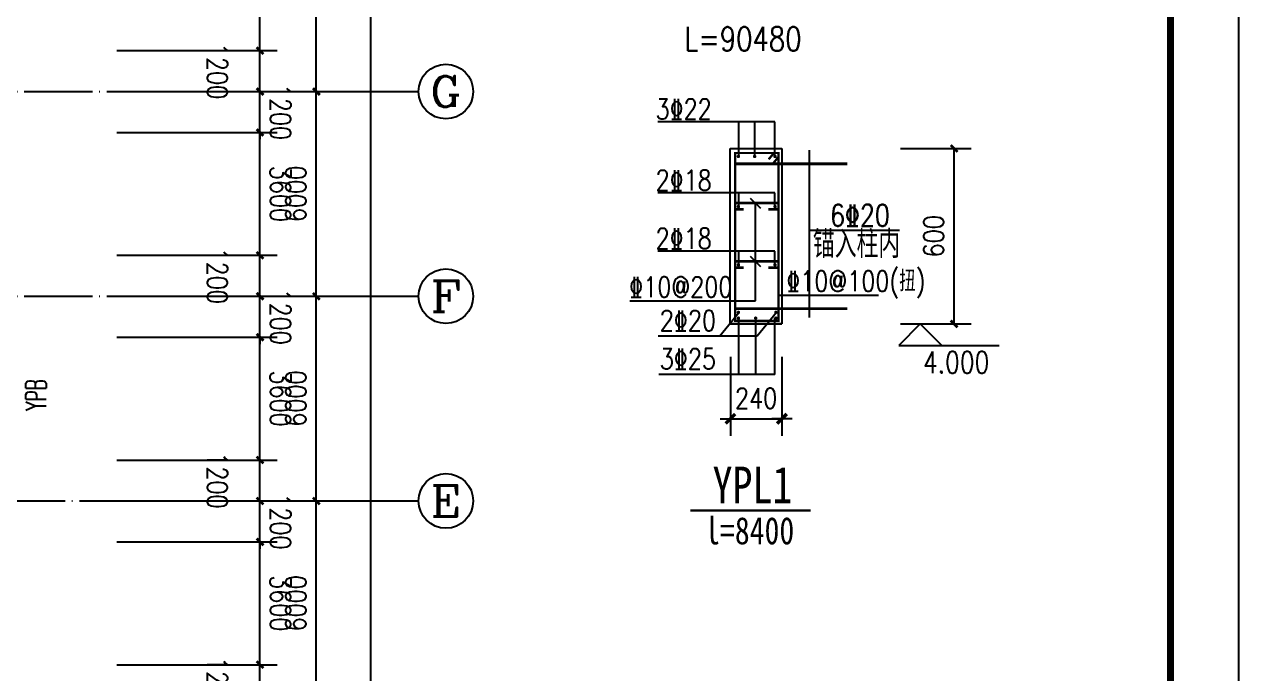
# Model space of a CAD drawing. Extents: x 31695611 to 39053694, y -59225 to 904195.
# Drawn here: x 38743389 to 38778994, y 807194 to 826230 of the extents above; entities that cross this region are included whole.
import ezdxf
from ezdxf.enums import TextEntityAlignment as Align

# ---------------------------------------------------------------- set-up
doc = ezdxf.new("R2010")
doc.units = 0
doc.header["$LTSCALE"] = 1000
doc.header["$MEASUREMENT"] = 0
doc.linetypes.add('ACAD_ISO04W100', pattern=[30.5, 24, -3, 0.5, -3])
doc.linetypes.add('DOTE', pattern=[2.42, 2, -0.2, 0.02, -0.2])
doc.layers.get('0').update_dxf_attribs({"linetype": 'CONTINUOUS'})
doc.layers.get('DEFPOINTS').update_dxf_attribs({"linetype": 'CONTINUOUS'})
for name, color, linetype in [('205', 253, 'CONTINUOUS'), ('AXIS', 3, 'CONTINUOUS'), ('AXIS_TEXT', 7, 'CONTINUOUS'), ('BD', 255, 'CONTINUOUS'), ('DOTE', 1, 'ACAD_ISO04W100'), ('OR', 7, 'CONTINUOUS'), ('PUB_DIM', 3, 'CONTINUOUS'), ('PUB_TEXT', 7, 'CONTINUOUS'), ('PUB_TITLE', 4, 'CONTINUOUS'), ('PUB_WZ', 7, 'CONTINUOUS'), ('标注', 4, 'CONTINUOUS')]:
    doc.layers.add(name, color=color, linetype=linetype)
doc.styles.add('-宋体', font='', dxfattribs={"width": 0.8})
doc.styles.add('_HZTXT', font='txt.shx', dxfattribs={"width": 0.8, "bigfont": 'hztxt.shx'})
doc.styles.add('_TCH_AXIS', font='COMPLEX', dxfattribs={"bigfont": 'GBCBIG'})
doc.styles.add('_TXT', font='SIMPLEX.shx', dxfattribs={"width": 0.6})
doc.styles.add('COMPLEX', font='COMPLEX')
doc.styles.add('DIM_FONT', font='SIMPLEX.shx', dxfattribs={"width": 0.8})
doc.styles.add('中西', font='romans.shx', dxfattribs={"width": 0.8, "height": 350, "bigfont": 'hztxt.shx'})
doc.styles.get('-宋体').set_extended_font_data('SimSun')
doc.dimstyles.new('AXIS200', dxfattribs={"dimscale": 2, "dimtxt": 300, "dimasz": 1, "dimexe": 250, "dimexo": 300, "dimgap": 150, "dimtad": 1, "dimdec": 0, "dimzin": 0, "dimtxsty": 'DIM_FONT', "dimblk": '_DIMX', "dimcen": 0.09, "dimse1": 1, "dimse2": 1, "dimclrt": 7, "dimazin": 3, "dimtfac": 1, "dimtdec": 0, "dimtix": 1, "dimtmove": 0, "dimatfit": 3, "dimtolj": 1, "dimtzin": 0})
doc.dimstyles.new('DIMN200', dxfattribs={"dimscale": 2, "dimtxt": 300, "dimasz": 100, "dimexe": 250, "dimexo": 300, "dimgap": 150, "dimtad": 1, "dimdec": 0, "dimzin": 0, "dimtxsty": 'DIM_FONT', "dimblk": 'ARCHTICK', "dimcen": 0.09, "dimclrt": 7, "dimazin": 3, "dimtfac": 1, "dimtdec": 0, "dimtix": 1, "dimtmove": 0, "dimatfit": 3, "dimtolj": 1, "dimtzin": 0})

# ---------------------------------------------------------------- blocks, each defined once
blk = doc.blocks.new('_DIMX')
blk.add_line((-150, 0), (150, 0))
at = {"const_width": 50}
blk.add_lwpolyline([(-70, -70), (70, 70)], dxfattribs=at)
blk = doc.blocks.new('*D122')
at = {"layer": 'AXIS', "color": 0}
for p, q in [((38764090, 816478), (38764090, 814168)), ((38765602, 816478), (38765602, 814168)), ((38764088, 814668), (38764086, 814668)), ((38764090, 814668), (38765602, 814668)), ((38765604, 814668), (38765606, 814668))]:
    blk.add_line(p, q, dxfattribs=at)
at = {"layer": 'DEFPOINTS', "color": 0}
for p in [(38764090, 817078), (38765602, 817078), (38765602, 814668)]:
    blk.add_point(p, dxfattribs=at)
at = {"layer": 'AXIS', "color": 0, "xscale": 2, "yscale": 2, "zscale": 2}
blk.add_blockref('_DIMX', (38764090, 814668), dxfattribs=at)
at = {"layer": 'AXIS', "color": 0, "xscale": 2, "yscale": 2, "zscale": 2, "rotation": 180}
blk.add_blockref('_DIMX', (38765602, 814668), dxfattribs=at)
at = {"layer": 'AXIS', "color": 7, "insert": (38764846, 815268), "char_height": 600, "attachment_point": 5, "style": 'DIM_FONT'}
blk.add_mtext('\\A1;240', dxfattribs=at)
blk = doc.blocks.new('_ARCHTICK')
at = {"color": 0, "linetype": 'BYBLOCK', "const_width": 0.4}
blk.add_lwpolyline([(-0.5, -0.5), (0.5, 0.5)], dxfattribs=at)
blk = doc.blocks.new('*D913')
at = {"layer": 'AXIS', "color": 0}
for p, q in [((38746100, 807458), (38750800, 807458)), ((38750300, 806258), (38750300, 807458)), ((38746100, 806258), (38750800, 806258))]:
    blk.add_line(p, q, dxfattribs=at)
at = {"layer": 'DEFPOINTS', "color": 0}
for p in [(38745500, 807458), (38750300, 807458), (38745500, 806258)]:
    blk.add_point(p, dxfattribs=at)
at = {"layer": 'AXIS', "color": 0, "xscale": 200, "yscale": 200, "zscale": 200}
for p, rotation in [((38750300, 807458), 90.00010953950991), ((38750300, 806258), 270.0001095395099)]:
    blk.add_blockref('_ARCHTICK', p, dxfattribs=dict(at, rotation=rotation))
at = {"layer": 'AXIS', "color": 7, "insert": (38749050, 806858), "char_height": 600, "attachment_point": 5, "rotation": 270.0001, "style": 'DIM_FONT'}
blk.add_mtext('\\A1;1200', dxfattribs=at)
blk = doc.blocks.new('*D914')
at = {"layer": 'AXIS', "color": 0}
for p, q in [((38746100, 811058), (38750800, 811058)), ((38750300, 807458), (38750300, 811058)), ((38746100, 807458), (38750800, 807458))]:
    blk.add_line(p, q, dxfattribs=at)
at = {"layer": 'DEFPOINTS', "color": 0}
for p in [(38745500, 811058), (38750300, 811058), (38745500, 807458)]:
    blk.add_point(p, dxfattribs=at)
at = {"layer": 'AXIS', "color": 0, "xscale": 200, "yscale": 200, "zscale": 200}
for p, rotation in [((38750300, 811058), 90.00010953963749), ((38750300, 807458), 270.0001095396375)]:
    blk.add_blockref('_ARCHTICK', p, dxfattribs=dict(at, rotation=rotation))
at = {"layer": 'AXIS', "color": 7, "insert": (38750900, 809258), "char_height": 600, "attachment_point": 5, "rotation": 270.0001, "style": 'DIM_FONT'}
blk.add_mtext('\\A1;3600', dxfattribs=at)
blk = doc.blocks.new('*D915')
at = {"layer": 'AXIS', "color": 0}
for p, q in [((38746100, 812258), (38750800, 812258)), ((38750300, 812258), (38750300, 812458)), ((38750300, 811058), (38750300, 812258)), ((38746100, 811058), (38750800, 811058)), ((38750300, 811058), (38750300, 810858))]:
    blk.add_line(p, q, dxfattribs=at)
at = {"layer": 'DEFPOINTS', "color": 0}
for p in [(38745500, 812258), (38750300, 812258), (38745500, 811058)]:
    blk.add_point(p, dxfattribs=at)
at = {"layer": 'AXIS', "color": 0, "xscale": 200, "yscale": 200, "zscale": 200}
for p, rotation in [((38750300, 812258), 270.0001095396524), ((38750300, 811058), 90.00010953965239)]:
    blk.add_blockref('_ARCHTICK', p, dxfattribs=dict(at, rotation=rotation))
at = {"layer": 'AXIS', "color": 7, "insert": (38750900, 811658), "char_height": 600, "attachment_point": 5, "rotation": 270.0001, "style": 'DIM_FONT'}
blk.add_mtext('\\A1;1200', dxfattribs=at)
blk = doc.blocks.new('*D916')
at = {"layer": 'AXIS', "color": 0}
for p, q in [((38746100, 813458), (38750800, 813458)), ((38750300, 812258), (38750300, 813458)), ((38746100, 812258), (38750800, 812258))]:
    blk.add_line(p, q, dxfattribs=at)
at = {"layer": 'DEFPOINTS', "color": 0}
for p in [(38745500, 813458), (38750300, 813458), (38745500, 812258)]:
    blk.add_point(p, dxfattribs=at)
at = {"layer": 'AXIS', "color": 0, "xscale": 200, "yscale": 200, "zscale": 200}
for p, rotation in [((38750300, 813458), 90.0001095395032), ((38750300, 812258), 270.0001095395032)]:
    blk.add_blockref('_ARCHTICK', p, dxfattribs=dict(at, rotation=rotation))
at = {"layer": 'AXIS', "color": 7, "insert": (38749050, 812858), "char_height": 600, "attachment_point": 5, "rotation": 270.0001, "style": 'DIM_FONT'}
blk.add_mtext('\\A1;1200', dxfattribs=at)
blk = doc.blocks.new('*D917')
at = {"layer": 'AXIS', "color": 0}
for p, q in [((38746100, 817058), (38750800, 817058)), ((38750300, 813458), (38750300, 817058)), ((38746100, 813458), (38750800, 813458))]:
    blk.add_line(p, q, dxfattribs=at)
at = {"layer": 'DEFPOINTS', "color": 0}
for p in [(38745500, 817058), (38750300, 817058), (38745500, 813458)]:
    blk.add_point(p, dxfattribs=at)
at = {"layer": 'AXIS', "color": 0, "xscale": 200, "yscale": 200, "zscale": 200}
for p, rotation in [((38750300, 817058), 90.00010953964043), ((38750300, 813458), 270.0001095396404)]:
    blk.add_blockref('_ARCHTICK', p, dxfattribs=dict(at, rotation=rotation))
at = {"layer": 'AXIS', "color": 7, "insert": (38750900, 815258), "char_height": 600, "attachment_point": 5, "rotation": 270.0001, "style": 'DIM_FONT'}
blk.add_mtext('\\A1;3600', dxfattribs=at)
blk = doc.blocks.new('*D918')
at = {"layer": 'AXIS', "color": 0}
for p, q in [((38746100, 818258), (38750800, 818258)), ((38750300, 818258), (38750300, 818458)), ((38750300, 817058), (38750300, 818258)), ((38746100, 817058), (38750800, 817058)), ((38750300, 817058), (38750300, 816858))]:
    blk.add_line(p, q, dxfattribs=at)
at = {"layer": 'DEFPOINTS', "color": 0}
for p in [(38745500, 818258), (38750300, 818258), (38745500, 817058)]:
    blk.add_point(p, dxfattribs=at)
at = {"layer": 'AXIS', "color": 0, "xscale": 200, "yscale": 200, "zscale": 200}
for p, rotation in [((38750300, 818258), 270.0001095397134), ((38750300, 817058), 90.00010953971346)]:
    blk.add_blockref('_ARCHTICK', p, dxfattribs=dict(at, rotation=rotation))
at = {"layer": 'AXIS', "color": 7, "insert": (38750900, 817658), "char_height": 600, "attachment_point": 5, "rotation": 270.0001, "style": 'DIM_FONT'}
blk.add_mtext('\\A1;1200', dxfattribs=at)
blk = doc.blocks.new('*D919')
at = {"layer": 'AXIS', "color": 0}
for p, q in [((38746100, 819458), (38750800, 819458)), ((38750300, 818258), (38750300, 819458)), ((38746100, 818258), (38750800, 818258))]:
    blk.add_line(p, q, dxfattribs=at)
at = {"layer": 'DEFPOINTS', "color": 0}
for p in [(38745500, 819458), (38750300, 819458), (38745500, 818258)]:
    blk.add_point(p, dxfattribs=at)
at = {"layer": 'AXIS', "color": 0, "xscale": 200, "yscale": 200, "zscale": 200}
for p, rotation in [((38750300, 819458), 90.00010953950991), ((38750300, 818258), 270.0001095395099)]:
    blk.add_blockref('_ARCHTICK', p, dxfattribs=dict(at, rotation=rotation))
at = {"layer": 'AXIS', "color": 7, "insert": (38749050, 818858), "char_height": 600, "attachment_point": 5, "rotation": 270.0001, "style": 'DIM_FONT'}
blk.add_mtext('\\A1;1200', dxfattribs=at)
blk = doc.blocks.new('*D920')
at = {"layer": 'AXIS', "color": 0}
for p, q in [((38746100, 823058), (38750800, 823058)), ((38750300, 819458), (38750300, 823058)), ((38746100, 819458), (38750800, 819458))]:
    blk.add_line(p, q, dxfattribs=at)
at = {"layer": 'DEFPOINTS', "color": 0}
for p in [(38745500, 823058), (38750300, 823058), (38745500, 819458)]:
    blk.add_point(p, dxfattribs=at)
at = {"layer": 'AXIS', "color": 0, "xscale": 200, "yscale": 200, "zscale": 200}
for p, rotation in [((38750300, 823058), 90.00010953964679), ((38750300, 819458), 270.0001095396468)]:
    blk.add_blockref('_ARCHTICK', p, dxfattribs=dict(at, rotation=rotation))
at = {"layer": 'AXIS', "color": 7, "insert": (38750900, 821258), "char_height": 600, "attachment_point": 5, "rotation": 270.0001, "style": 'DIM_FONT'}
blk.add_mtext('\\A1;3600', dxfattribs=at)
blk = doc.blocks.new('*D921')
at = {"layer": 'AXIS', "color": 0}
for p, q in [((38746100, 824258), (38750800, 824258)), ((38750300, 824258), (38750300, 824458)), ((38750300, 823058), (38750300, 824258)), ((38746100, 823058), (38750800, 823058)), ((38750300, 823058), (38750300, 822858))]:
    blk.add_line(p, q, dxfattribs=at)
at = {"layer": 'DEFPOINTS', "color": 0}
for p in [(38745500, 824258), (38750300, 824258), (38745500, 823058)]:
    blk.add_point(p, dxfattribs=at)
at = {"layer": 'AXIS', "color": 0, "xscale": 200, "yscale": 200, "zscale": 200}
for p, rotation in [((38750300, 824258), 270.0001095394782), ((38750300, 823058), 90.00010953947816)]:
    blk.add_blockref('_ARCHTICK', p, dxfattribs=dict(at, rotation=rotation))
at = {"layer": 'AXIS', "color": 7, "insert": (38750900, 823658), "char_height": 600, "attachment_point": 5, "rotation": 270.0001, "style": 'DIM_FONT'}
blk.add_mtext('\\A1;1200', dxfattribs=at)
blk = doc.blocks.new('*D922')
at = {"layer": 'AXIS', "color": 0}
for p, q in [((38746100, 825458), (38750800, 825458)), ((38750300, 824258), (38750300, 825458)), ((38746100, 824258), (38750800, 824258))]:
    blk.add_line(p, q, dxfattribs=at)
at = {"layer": 'DEFPOINTS', "color": 0}
for p in [(38745500, 825458), (38750300, 825458), (38745500, 824258)]:
    blk.add_point(p, dxfattribs=at)
at = {"layer": 'AXIS', "color": 0, "xscale": 200, "yscale": 200, "zscale": 200}
for p, rotation in [((38750300, 825458), 90.00010953953175), ((38750300, 824258), 270.0001095395318)]:
    blk.add_blockref('_ARCHTICK', p, dxfattribs=dict(at, rotation=rotation))
at = {"layer": 'AXIS', "color": 7, "insert": (38749050, 824858), "char_height": 600, "attachment_point": 5, "rotation": 270.0001, "style": 'DIM_FONT'}
blk.add_mtext('\\A1;1200', dxfattribs=at)
blk = doc.blocks.new('*D923')
at = {"layer": 'AXIS', "color": 0}
for p, q in [((38746100, 829058), (38750800, 829058)), ((38750300, 825458), (38750300, 829058)), ((38746100, 825458), (38750800, 825458))]:
    blk.add_line(p, q, dxfattribs=at)
at = {"layer": 'DEFPOINTS', "color": 0}
for p in [(38745500, 829058), (38750300, 829058), (38745500, 825458)]:
    blk.add_point(p, dxfattribs=at)
at = {"layer": 'AXIS', "color": 0, "xscale": 200, "yscale": 200, "zscale": 200}
for p, rotation in [((38750300, 829058), 90.00010953963951), ((38750300, 825458), 270.0001095396395)]:
    blk.add_blockref('_ARCHTICK', p, dxfattribs=dict(at, rotation=rotation))
at = {"layer": 'AXIS', "color": 7, "insert": (38750900, 827258), "char_height": 600, "attachment_point": 5, "rotation": 270.0001, "style": 'DIM_FONT'}
blk.add_mtext('\\A1;3600', dxfattribs=at)
blk = doc.blocks.new('*D1090')
at = {"layer": 'AXIS', "color": 0}
for p, q in [((38747551, 812258), (38752451, 812258)), ((38751951, 806258), (38751951, 812258)), ((38747551, 806258), (38752451, 806258))]:
    blk.add_line(p, q, dxfattribs=at)
at = {"layer": 'DEFPOINTS', "color": 0}
for p in [(38746951, 812258), (38751951, 812258), (38746951, 806258)]:
    blk.add_point(p, dxfattribs=at)
at = {"layer": 'AXIS', "color": 0, "xscale": 200, "yscale": 200, "zscale": 200}
for p, rotation in [((38751951, 812258), 89.99989046034315), ((38751951, 806258), 269.9998904603431)]:
    blk.add_blockref('_ARCHTICK', p, dxfattribs=dict(at, rotation=rotation))
at = {"layer": 'AXIS', "color": 7, "insert": (38751351, 809259), "char_height": 600, "attachment_point": 5, "rotation": 89.9999, "style": 'DIM_FONT'}
blk.add_mtext('\\A1;6000', dxfattribs=at)
blk = doc.blocks.new('*D1091')
at = {"layer": 'AXIS', "color": 0}
for p, q in [((38747551, 818258), (38752451, 818258)), ((38751951, 812258), (38751951, 818258)), ((38747551, 812258), (38752451, 812258))]:
    blk.add_line(p, q, dxfattribs=at)
at = {"layer": 'DEFPOINTS', "color": 0}
for p in [(38746951, 818258), (38751951, 818258), (38746951, 812258)]:
    blk.add_point(p, dxfattribs=at)
at = {"layer": 'AXIS', "color": 0, "xscale": 200, "yscale": 200, "zscale": 200}
for p, rotation in [((38751951, 818258), 89.9998904604143), ((38751951, 812258), 269.9998904604143)]:
    blk.add_blockref('_ARCHTICK', p, dxfattribs=dict(at, rotation=rotation))
at = {"layer": 'AXIS', "color": 7, "insert": (38751351, 815259), "char_height": 600, "attachment_point": 5, "rotation": 89.9999, "style": 'DIM_FONT'}
blk.add_mtext('\\A1;6000', dxfattribs=at)
blk = doc.blocks.new('*D1092')
at = {"layer": 'AXIS', "color": 0}
for p, q in [((38747551, 824258), (38752451, 824258)), ((38751951, 818258), (38751951, 824258)), ((38747551, 818258), (38752451, 818258))]:
    blk.add_line(p, q, dxfattribs=at)
at = {"layer": 'DEFPOINTS', "color": 0}
for p in [(38746951, 824258), (38751951, 824258), (38746951, 818258)]:
    blk.add_point(p, dxfattribs=at)
at = {"layer": 'AXIS', "color": 0, "xscale": 200, "yscale": 200, "zscale": 200}
for p, rotation in [((38751951, 824258), 89.99989046034315), ((38751951, 818258), 269.9998904603431)]:
    blk.add_blockref('_ARCHTICK', p, dxfattribs=dict(at, rotation=rotation))
at = {"layer": 'AXIS', "color": 7, "insert": (38751351, 821259), "char_height": 600, "attachment_point": 5, "rotation": 89.9999, "style": 'DIM_FONT'}
blk.add_mtext('\\A1;6000', dxfattribs=at)
blk = doc.blocks.new('*D1093')
at = {"layer": 'AXIS', "color": 0}
for p, q in [((38747551, 830258), (38752451, 830258)), ((38751951, 824258), (38751951, 830258)), ((38747551, 824258), (38752451, 824258))]:
    blk.add_line(p, q, dxfattribs=at)
at = {"layer": 'DEFPOINTS', "color": 0}
for p in [(38746951, 830258), (38751951, 830258), (38746951, 824258)]:
    blk.add_point(p, dxfattribs=at)
at = {"layer": 'AXIS', "color": 0, "xscale": 200, "yscale": 200, "zscale": 200}
for p, rotation in [((38751951, 830258), 89.99989046034315), ((38751951, 824258), 269.9998904603431)]:
    blk.add_blockref('_ARCHTICK', p, dxfattribs=dict(at, rotation=rotation))
at = {"layer": 'AXIS', "color": 7, "insert": (38751351, 827259), "char_height": 600, "attachment_point": 5, "rotation": 89.9999, "style": 'DIM_FONT'}
blk.add_mtext('\\A1;6000', dxfattribs=at)
blk = doc.blocks.new('*D1102')
at = {"layer": 'AXIS', "color": 0}
for p, q in [((38747551, 878259), (38754051, 878258)), ((38753551, 788258), (38753551, 878258)), ((38747551, 788259), (38754051, 788258))]:
    blk.add_line(p, q, dxfattribs=at)
at = {"layer": 'DEFPOINTS', "color": 0}
for p in [(38746951, 878259), (38753551, 878258), (38746951, 788259)]:
    blk.add_point(p, dxfattribs=at)
at = {"layer": 'AXIS', "color": 0, "xscale": 200, "yscale": 200, "zscale": 200}
for p, rotation in [((38753551, 878258), 89.99989046036686), ((38753551, 788258), 269.9998904603668)]:
    blk.add_blockref('_ARCHTICK', p, dxfattribs=dict(at, rotation=rotation))
at = {"layer": 'AXIS', "color": 7, "insert": (38752951, 833258), "char_height": 600, "attachment_point": 5, "rotation": 89.9999, "style": 'DIM_FONT'}
blk.add_mtext('\\A1;90000', dxfattribs=at)
blk = doc.blocks.new('*D1147')
at = {"layer": 'AXIS', "color": 0}
for p, q in [((38769078, 822589), (38771152, 822589)), ((38770652, 817447), (38770652, 822589)), ((38769078, 817447), (38771152, 817447))]:
    blk.add_line(p, q, dxfattribs=at)
at = {"layer": 'DEFPOINTS', "color": 0}
for p in [(38768478, 822589), (38770652, 822589), (38768478, 817447)]:
    blk.add_point(p, dxfattribs=at)
at = {"layer": 'AXIS', "color": 0, "xscale": 200, "yscale": 200, "zscale": 200}
for p, rotation in [((38770652, 822589), 90), ((38770652, 817447), 270)]:
    blk.add_blockref('_ARCHTICK', p, dxfattribs=dict(at, rotation=rotation))
at = {"layer": 'AXIS', "color": 7, "insert": (38770052, 820018), "char_height": 600, "attachment_point": 5, "rotation": 90, "style": 'DIM_FONT'}
blk.add_mtext('\\A1;600', dxfattribs=at)
blk = doc.blocks.new('_AXISO')
blk.add_circle((0, 0), 0.5)
at = {"layer": 'AXIS_TEXT', "style": 'COMPLEX', "width": 1.041667}
blk.add_attdef('A', text='', height=0.56, dxfattribs=at).set_placement((-0.25, -0.28), (0.25, -0.28), align=Align.FIT)

msp = doc.modelspace()

# ---------------------------------------------------------------- linework, layer by layer
for p, q in [((38764089.5, 817445.6), (38764089.5, 822586.8)), ((38764089.5, 822586.8), (38765601.5, 822586.8)), ((38765601.5, 822586.8), (38765601.5, 817445.6)), ((38766397.2, 822536.1), (38766397.2, 817634)), ((38764675.6, 821137.5), (38764974.5, 820838.6)), ((38766397.2, 820194), (38769052.6, 820194)), ((38764675.6, 819429.7), (38764974.5, 819130.8)), ((38764352.3, 817785.2), (38763786, 817089.3)), ((38765440.1, 817785.2), (38764873.9, 817089.3)), ((38764089.5, 817445.6), (38765601.5, 817445.6)), ((38765601.5, 817445.6), (38764089.5, 817445.6)), ((38764873.9, 817089.3), (38761978.2, 817089.3))]:
    msp.add_line(p, q)
at = {"const_width": 80}
for points in [[(38764227.2, 822139), (38767520, 822139)], [(38764227.2, 820988.1), (38765500.2, 820988.1)], [(38764227.2, 820807.5), (38764483.9, 820807.5)], [(38765206.9, 820807.5), (38765500.2, 820807.5)], [(38764227.2, 819280.3), (38765500.2, 819280.3)], [(38764227.2, 819099.7), (38764483.9, 819099.7)], [(38765206.9, 819099.7), (38765500.2, 819099.7)], [(38764227.2, 817898.2), (38767520, 817898.2)]]:
    msp.add_lwpolyline(points, dxfattribs=at)
at = {"layer": '205', "const_width": 75.6}
msp.add_lwpolyline([(38762916.7, 811977.7), (38766446.7, 811977.7)], dxfattribs=at)
at = {"layer": 'AXIS'}
for p, q in [((38746951.3, 824258.5), (38754951.3, 824258.5)), ((38746951.3, 818258.5), (38754951.3, 818258.5)), ((38746951.3, 812258.5), (38754951.3, 812258.5))]:
    msp.add_line(p, q, dxfattribs=at)
at = {"layer": 'BD'}
for p, q in [((38765495, 818292.7), (38768435.3, 818292.7)), ((38761140.7, 818120), (38764825, 818120))]:
    msp.add_line(p, q, dxfattribs=at)
at = {"layer": 'BD', "const_width": 67.2}
msp.add_lwpolyline([(38764227.2, 822456.7), (38765500.2, 822456.7), (38765500.2, 817540.6), (38764227.2, 817540.6), (38764227.2, 822456.7)], dxfattribs=at)
at = {"layer": 'BD', "const_width": 50.4}
for points in [[(38764301.9, 822356.9, 1), (38764352.3, 822356.9, 1)], [(38764777.5, 822356.9, 1), (38764827.9, 822356.9, 1)], [(38765375.2, 822356.9, 1), (38765425.6, 822356.9, 1)], [(38764301.9, 820886.2, 1), (38764352.3, 820886.2, 1)], [(38765375.2, 820886.2, 1), (38765425.6, 820886.2, 1)], [(38764301.9, 819178.4, 1), (38764352.3, 819178.4, 1)], [(38765375.2, 819178.4, 1), (38765425.6, 819178.4, 1)], [(38764301.9, 817785.2, 1), (38764352.3, 817785.2, 1)], [(38764301.9, 817615.4, 1), (38764352.3, 817615.4, 1)], [(38764805.6, 817615.4, 1), (38764856, 817615.4, 1)], [(38765400.1, 817785.2, 1), (38765450.5, 817785.2, 1)], [(38765400.1, 817615.4, 1), (38765450.5, 817615.4, 1)]]:
    msp.add_lwpolyline(points, format="xyb", close=True, dxfattribs=at)
at = {"layer": 'DOTE', "linetype": 'DOTE'}
for p, q in [((38707086, 824258.6), (38746951.3, 824258.5)), ((38707086, 818258.6), (38746951.3, 818258.5)), ((38706286, 812258.6), (38746151.3, 812258.5))]:
    msp.add_line(p, q, dxfattribs=at)
at = {"layer": 'OR'}
for p, q in [((38765395.3, 823374.5), (38761963, 823374.5)), ((38764336, 822381.6), (38764336, 823374.5)), ((38764811.6, 822381.6), (38764811.6, 823374.5)), ((38765395.3, 822381.6), (38765395.3, 823374.5)), ((38765395.3, 821287.6), (38761963, 821287.6)), ((38764336, 820910.9), (38764336, 821287.6)), ((38765395.3, 820910.9), (38765395.3, 821287.6)), ((38764825, 818120), (38764825, 820988.1)), ((38765395.3, 819579.8), (38761963, 819579.8)), ((38764336, 819203.1), (38764336, 819579.8)), ((38765395.3, 819203.1), (38765395.3, 819579.8)), ((38764336, 815968.4), (38764336, 817626.2)), ((38764839.7, 815968.4), (38764839.7, 817626.2)), ((38765395.3, 815968.4), (38765395.3, 817626.2)), ((38765395.3, 815968.4), (38761989.5, 815968.4))]:
    msp.add_line(p, q, dxfattribs=at)
at = {"layer": 'OR', "const_width": 67.2}
for points in [[(38765371, 822462.5), (38765213.9, 822271.3)], [(38765492.4, 822333), (38765335.3, 822141.9)]]:
    msp.add_lwpolyline(points, dxfattribs=at)
at = {"layer": 'PUB_DIM'}
for p, q in [((38769656.3, 817448.5), (38769026.3, 816818.5)), ((38770286.3, 816818.5), (38769656.3, 817448.5)), ((38769026.3, 816818.5), (38770286.3, 816818.5)), ((38769656.3, 816818.5), (38771974.2, 816818.5))]:
    msp.add_line(p, q, dxfattribs=at)
at = {"layer": 'PUB_TITLE'}
msp.add_lwpolyline([(38694994.4, 755595.5), (38778994.4, 755595.5), (38778994.4, 904195.5), (38694994.4, 904195.5)], close=True, dxfattribs=at)
at = {"layer": 'PUB_TITLE', "const_width": 200}
msp.add_lwpolyline([(38696994.4, 757595.5), (38776994.4, 757595.5), (38776994.4, 899195.5), (38696994.4, 899195.5)], close=True, dxfattribs=at)

# ---------------------------------------------------------------- block references
at = {"layer": 'AXIS'}
ref = msp.add_blockref('_AXISO', (38755751.3, 824258.5), dxfattribs=dict(at, xscale=1600, yscale=1600, zscale=1600))
ref.add_attrib('A', 'G', dxfattribs={"layer": 'AXIS_TEXT', "height": 905.1, "style": '_TCH_AXIS', "width": 1.166667}).set_placement((38755298.7, 823805.9), (38756203.8, 823805.9), align=Align.FIT)
ref = msp.add_blockref('_AXISO', (38755751.3, 818258.5), dxfattribs=dict(at, xscale=1600, yscale=1600, zscale=1600))
ref.add_attrib('A', 'F', dxfattribs={"layer": 'AXIS_TEXT', "height": 905.1, "style": '_TCH_AXIS', "width": 1.3125}).set_placement((38755298.7, 817805.9), (38756203.8, 817805.9), align=Align.FIT)
ref = msp.add_blockref('_AXISO', (38755751.3, 812258.5), dxfattribs=dict(at, xscale=1600, yscale=1600, zscale=1600))
ref.add_attrib('A', 'E', dxfattribs={"layer": 'AXIS_TEXT', "height": 905.1, "style": '_TCH_AXIS', "width": 1.3125}).set_placement((38755298.7, 811805.9), (38756203.8, 811805.9), align=Align.FIT)

# ---------------------------------------------------------------- texts
at = {"layer": 'PUB_DIM', "style": 'DIM_FONT', "width": 0.8}
msp.add_text('4.000', height=630, dxfattribs=at).set_placement((38770709.5, 816322.6), align=Align.MIDDLE)
at = {"layer": 'PUB_TEXT', "style": '_HZTXT', "width": 0.8}
msp.add_text('锚入柱内', height=800, dxfattribs=at).set_placement((38766509.7, 819381.2))
at = {"layer": 'PUB_TEXT', "style": '_TXT', "width": 0.6}
msp.add_text('YPB', height=600, rotation=90, dxfattribs=at).set_placement((38744033.7, 814903.8, 0))
at = {"layer": 'PUB_WZ', "width": 0.8}
for s, height, style, p in [('3%%13222', 600, '_HZTXT', (38761898.6, 823444.7)), ('2%%13218', 600, '_HZTXT', (38761898.6, 821357.8)), ('6%%13220', 640, '_HZTXT', (38767012.7, 820309.4)), ('2%%13218', 600, '_HZTXT', (38761898.6, 819650)), ('%%13210@100(扭)', 600, '_HZTXT', (38765728.5, 818402.4)), ('%%13210@200', 600, '_HZTXT', (38761123.7, 818229.6)), ('2%%13220', 600, '_HZTXT', (38762021.9, 817244.8)), ('3%%13225', 600, '_HZTXT', (38762021.9, 816123.9)), ('YPL1', 1075.2, '-宋体', (38763568.5, 812191.1)), ('l=8400', 800, '-宋体', (38763351.3, 810986.2))]:
    msp.add_text(s, height=height, dxfattribs=dict(at, style=style)).set_placement(p)
at = {"layer": '标注', "style": '中西', "width": 0.8}
msp.add_text('L=90480', height=700, dxfattribs=at).set_placement((38762746.6, 825450.7))

# ---------------------------------------------------------------- dimensions: what is measured, and where the dimension line sits
at = {"layer": 'AXIS'}
for p1, p2, distance, picture, middle in [((38746951.2, 788258.5), (38746951.4, 878258.5), -6600, '*D1102', (38752951.3, 833258.5)), ((38746951.3, 824258.5), (38746951.3, 830258.5), -5000, '*D1093', (38751351.3, 827258.5)), ((38745500, 825458.4), (38745500, 829058.4), -4800, '*D923', (38750900, 827258.4)), ((38745500, 823058.4), (38745500, 824258.4), -4800, '*D921', (38750900, 823658.4)), ((38746951.3, 818258.5), (38746951.3, 824258.5), -5000, '*D1092', (38751351.3, 821258.5)), ((38745500, 819458.4), (38745500, 823058.4), -4800, '*D920', (38750900, 821258.4)), ((38745500, 817058.4), (38745500, 818258.4), -4800, '*D918', (38750900, 817658.4)), ((38746951.3, 812258.5), (38746951.3, 818258.5), -5000, '*D1091', (38751351.3, 815258.5)), ((38745500, 813458.4), (38745500, 817058.4), -4800, '*D917', (38750900, 815258.4)), ((38745500, 811058.4), (38745500, 812258.4), -4800, '*D915', (38750900, 811658.4)), ((38746951.3, 806258.5), (38746951.3, 812258.5), -5000, '*D1090', (38751351.3, 809258.5)), ((38745500, 807458.4), (38745500, 811058.4), -4800, '*D914', (38750900, 809258.4))]:
    dim = msp.add_aligned_dim(p1=p1, p2=p2, distance=distance, dimstyle='DIMN200', dxfattribs=at)
    dim.commit()
    dim.dimension.update_dxf_attribs({"geometry": picture, "text_midpoint": middle})
for base, p1, p2, picture, middle in [((38750300, 825458.4), (38745500, 824258.4), (38745500, 825458.4), '*D922', (38749050, 824858.4)), ((38750300, 819458.4), (38745500, 818258.4), (38745500, 819458.4), '*D919', (38749050, 818858.4)), ((38750300, 813458.4), (38745500, 812258.4), (38745500, 813458.4), '*D916', (38749050, 812858.4)), ((38750300, 807458.4), (38745500, 806258.4), (38745500, 807458.4), '*D913', (38749050, 806858.4))]:
    dim = msp.add_linear_dim(base=base, p1=p1, p2=p2, angle=90.00011, dimstyle='DIMN200', dxfattribs=at)
    dim.commit()
    dim.dimension.update_dxf_attribs({"geometry": picture, "text_midpoint": middle, "dimtype": 129})
dim = msp.add_aligned_dim(p1=(38768478.3, 817447.3), p2=(38768478.3, 822588.5), distance=-2173.9, text='600', dimstyle='DIMN200', dxfattribs=at)
dim.commit()
dim.dimension.update_dxf_attribs({"geometry": '*D1147', "text_midpoint": (38770052.2, 820017.9)})
dim = msp.add_aligned_dim(p1=(38764089.5, 817078.4), p2=(38765601.5, 817078.4), distance=-2409.9, text='240', dimstyle='AXIS200', override={"dimsah": 1, "dimse1": 0, "dimse2": 0}, dxfattribs=at)
dim.commit()
dim.dimension.update_dxf_attribs({"geometry": '*D122', "text_midpoint": (38764845.5, 815268.4)})

doc.saveas('drawing.dxf')
